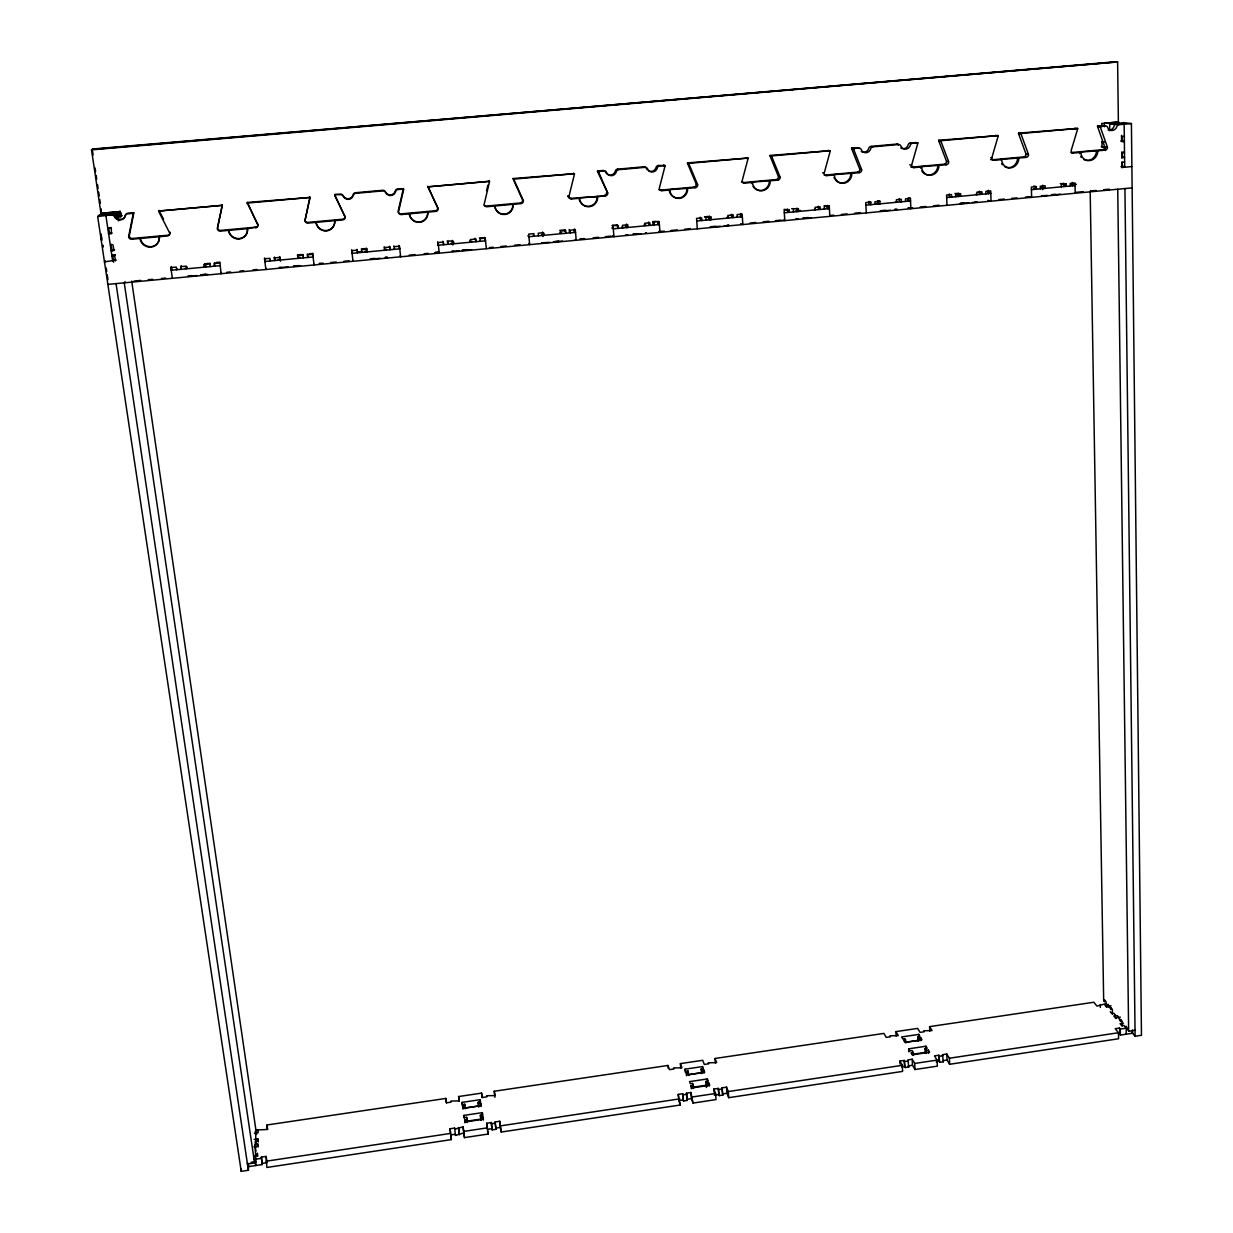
<?xml version="1.0" encoding="UTF-8"?>
<svg xmlns="http://www.w3.org/2000/svg" width="1233" height="1233" viewBox="0 0 1233 1233"><rect width="100%" height="100%" fill="white"/><g stroke="black" fill="none" stroke-linecap="round" stroke-linejoin="round"><path stroke-width="1.5" d="M293.577 266.451L298.91 265.527M297.924 258.391L299.927 257.574L297.924 257.543M301.145 254.553L297.6 254.892L297.585 255.724L302.933 255.216L302.933 254.383L303.272 257.897L303.256 257.05M1121.568 140.762L1122.246 139.252L1122.955 140.963M1132.557 1030.017L1132.603 1033.223L1120.381 1035.057L1120.288 1029.062L1119.472 1028.06L1115.233 1028.692L1118.501 1032.73L1118.578 1038.756L949.641 1064.279L949.395 1058.222L946.774 1054.03L942.428 1054.693L943.322 1061.783L939.731 1062.322L938.822 1055.232L934.475 1055.88L937.049 1060.087L937.311 1066.144L914.994 1069.52L914.716 1063.447L912.22 1059.224L907.858 1059.887L908.752 1066.992L905.145 1067.547L904.251 1060.426L899.874 1061.089L902.325 1065.312L902.602 1071.4L728.703 1097.678L728.256 1091.559L726.499 1087.167L722.029 1087.845L722.923 1095.043L719.209 1095.598L718.315 1088.4L713.845 1089.063L715.556 1093.471L716.019 1099.589L693.038 1103.073L690.942 1092.515L686.442 1093.193L687.336 1100.406L683.621 1100.977L682.728 1093.748L678.227 1094.426L680.292 1104.999L501.214 1132.048L499.704 1121.275L495.111 1121.968L495.99 1129.289L492.167 1129.86L491.289 1122.554L486.681 1123.248L488.145 1134.036L464.487 1137.612L463.084 1126.792L454.792 1129.212L454.623 1128.056L449.999 1128.765L451.355 1139.6L266.883 1167.466L266.112 1156.415L261.365 1157.14L262.244 1164.553L248.542 1166.634L248.049 1163.305M1106.602 1007.222L1106.032 1003.647L1096.923 1006.082L1093.825 1002.244L929.605 1026.627L932.086 1030.588L923.702 1030.757L924.318 1031.744L920.065 1032.375L917.614 1028.399L895.929 1031.62L898.287 1035.628L889.902 1035.782L890.488 1036.783L886.219 1037.415L883.907 1033.408L715.017 1058.484L716.681 1062.63L708.281 1062.784L708.682 1063.817L704.305 1064.464L702.687 1060.303L680.385 1063.617L681.911 1067.809L673.511 1067.948L673.881 1068.996L669.488 1069.643L668.009 1065.451L494.248 1091.251L495.049 1095.598L486.619 1095.721L486.819 1096.815L482.319 1097.493L481.579 1093.132L458.614 1096.538L459.262 1100.915L450.846 1101.054L451.001 1102.148L446.485 1102.811L445.884 1098.433L267.037 1124.974L266.914 1129.52L255.909 1130.029L256.325 1133.836M262.244 1164.553L261.365 1157.14M255.801 1147.368L255.339 1144.286L257.697 1143.931L257.605 1146.289L253.844 1146.844M254.137 1139.462L257.882 1138.907L257.789 1141.234L255.447 1141.573L255.339 1144.286M247.509 1162.811L247.448 1164.029L254.599 1162.95L254.661 1161.733L251.085 1162.272M257.805 1156.292L257.343 1153.179L257.25 1155.568L254.877 1155.922L254.753 1159.328L261.319 1158.342M255.832 1161.193L255.678 1165.555L254.445 1157.248L254.352 1159.652M116.765 218.642L115.964 213.217L99.565 214.696L97.654 216.53L241.221 1171.35L248.388 1170.271L248.604 1165.17M241.221 1171.35L241.344 1169.007M281.124 267.638L279.274 267.499L288.229 266.96M280.076 260.071L278.149 259.639L280.138 259.207M1123.093 152.368L1122.415 153.832L1121.706 152.152M274.373 257.897L274.466 257.05L274.712 260.564L274.373 257.897L279.737 257.389M270.335 260.132L270.243 260.98L269.888 258.313L264.525 258.807L265.896 269.503L266.066 268.316M265.033 260.348L264.864 261.488L313.059 256.973L312.997 255.847M264.525 258.807L264.648 257.959L265.11 261.519M139.976 238.493L159.134 236.736A9.849 9.355 37 0 1 150.919 247.109A9.849 9.355 37 0 1 139.976 238.493L131.746 239.248A2.82 2.682 36.7 0 1 128.602 236.782L133.149 214.141A2.836 2.682 38.4 0 0 133.149 213.355L133.75 212.646L127.97 213.17A2.82 2.682 38.1 0 0 125.936 214.465L125.088 216.731A5.672 5.348 38.1 0 1 116.287 217.517L114.808 215.467A2.836 2.682 37.6 0 0 112.434 214.573M133.75 212.646A2.836 2.682 38.4 0 1 133.75 213.448L129.234 235.996A2.82 2.666 36.7 0 0 132.363 238.462L167.811 235.21A2.805 2.666 37.9 0 0 170.154 232.266L169.738 232.929M257.913 224.884L247.633 203.198A2.774 2.666 43.8 0 1 247.417 202.428L309.899 197.45A2.759 2.666 48 0 1 309.884 198.236L304.967 220.661A2.743 2.666 45.5 0 0 307.973 223.111L316.018 222.372A9.587 9.309 46.8 0 0 326.514 230.925A9.587 9.309 46.8 0 0 334.76 220.661L342.774 219.936A2.728 2.651 48.9 0 0 345.132 216.993L334.914 195.353A2.743 2.651 51 0 1 334.713 194.583L340.354 194.09A2.743 2.651 51 0 1 343.067 195.646A5.471 5.317 52.1 0 0 353.131 194.752A2.728 2.651 52.8 0 1 355.443 192.733L382.631 190.283A2.713 2.651 56.4 0 1 385.328 191.855A5.441 5.302 57.7 0 0 395.331 190.945A2.713 2.651 58.6 0 1 397.642 188.926L403.592 189.034A2.728 2.666 59.3 0 1 403.576 189.805L398.459 212.122A2.713 2.651 57.1 0 0 401.403 214.557L409.356 213.833A9.448 9.263 59.9 0 0 419.605 222.341A9.448 9.263 59.9 0 0 427.866 212.138L435.788 211.413A2.697 2.651 63.6 0 0 438.147 208.5L428.437 187.57A2.713 2.651 64.3 0 1 428.236 186.815L489.486 181.313A2.697 2.636 74.9 0 1 489.439 182.083L484.153 204.293A2.682 2.636 74.9 0 0 487.035 206.728L494.895 206.003A9.371 9.186 78.8 0 0 504.944 214.48A9.371 9.186 78.8 0 0 513.205 204.324L521.05 203.615A2.682 2.62 82.2 0 0 523.409 200.702L514.038 179.864A2.697 2.636 80.4 0 1 513.853 179.109L513.098 178.554L574.424 173.668A2.682 2.605 89.1 0 1 574.378 174.439L568.922 196.556A2.666 2.605 -89.1 0 0 571.742 198.975L579.51 198.266A9.325 9.093 -86.5 0 0 589.359 206.712A9.325 9.093 -86.5 0 0 597.635 196.602L605.388 195.893A2.666 2.589 -84.8 0 0 607.746 193.011L598.714 172.25A2.682 2.605 -87.3 0 1 598.529 171.495L597.481 170.971A2.666 2.589 -87.5 0 0 597.651 171.726L607.607 192.934M228.49 230.386L247.432 228.66A9.71 9.34 40.6 0 1 239.202 238.971A9.71 9.34 40.6 0 1 228.49 230.386L220.353 231.141A2.79 2.666 39.9 0 1 217.285 228.675L222.002 206.142A2.805 2.682 42 0 0 222.017 205.356L158.641 211.059A2.82 2.682 39.4 0 0 158.872 211.829L169.676 233.022A2.805 2.666 37.8 0 1 167.334 235.996L159.134 236.736M222.294 204.693A2.79 2.666 42.1 0 1 222.294 205.479L217.578 227.935A2.774 2.666 40 0 0 220.645 230.386L255.693 227.18A2.759 2.651 41.9 0 0 258.036 224.236M247.432 228.66L255.678 227.273M304.967 220.661L309.853 197.604A2.743 2.666 48 0 0 309.868 196.818M403.222 188.433A2.713 2.651 59.3 0 1 403.206 189.204L398.105 211.444A2.697 2.636 57.1 0 0 401.033 213.879L401.357 214.48M486.573 190.73L487.898 185.197M697.508 184.719L696.291 184.21L687.629 163.635A2.666 2.558 -79.8 0 1 687.475 162.879L688.831 163.373A2.666 2.558 -79.7 0 0 689 164.128L697.693 184.78A2.651 2.558 -77.5 0 1 695.32 187.663L687.66 188.356A9.294 8.97 -78.3 0 1 679.368 198.405A9.294 8.97 -78.3 0 1 669.75 190.005L662.059 190.699A2.651 2.574 -79.7 0 1 659.301 188.295L664.957 166.285A2.682 2.589 -81.7 0 0 665.003 165.515L658.33 165.499A2.666 2.574 -81.8 0 0 656.341 166.748L655.417 168.952A5.333 5.148 -82.6 0 1 648.435 170.755M779.934 177.182L778.485 176.704L770.132 156.206A2.651 2.528 -75.6 0 1 769.978 155.466L771.627 155.928A2.666 2.528 -75.5 0 0 771.781 156.683L780.15 177.259A2.651 2.528 -73.8 0 1 777.776 180.11L770.193 180.804A9.263 8.847 -74.2 0 1 761.902 190.807A9.263 8.847 -74.2 0 1 752.484 182.422L744.886 183.116A2.651 2.528 -75 0 1 742.174 180.727L747.999 158.826A2.682 2.558 -76.7 0 0 748.061 158.055L687.475 162.879M861.482 169.738L859.786 169.291L851.756 148.869A2.651 2.497 -72.9 0 1 851.602 148.13L853.529 148.577A2.651 2.497 -72.8 0 0 853.668 149.316L861.728 169.8A2.636 2.481 -71.3 0 1 859.355 172.635L851.849 173.329A9.248 8.723 -71.6 0 1 843.542 183.285A9.248 8.723 -71.6 0 1 834.325 174.932L826.804 175.625A2.651 2.497 -72.2 0 1 824.168 173.237L830.148 151.428A2.666 2.512 -73.6 0 0 830.21 150.673L769.978 155.466M948.454 161.785L946.512 161.369L938.806 141.04A2.636 2.451 -70.9 0 1 938.667 140.3L940.887 140.716A2.651 2.451 -70.8 0 0 941.01 141.456L948.732 161.847A2.636 2.451 -69.6 0 1 946.358 164.683L938.945 165.361A9.232 8.585 -69.7 0 1 930.638 175.256A9.232 8.585 -69.7 0 1 921.621 166.948L914.192 167.626A2.636 2.466 -70.2 0 1 911.603 165.237L917.753 143.552A2.666 2.481 -71.4 0 0 917.83 142.781L910.478 142.843A2.636 2.466 -71.3 0 0 908.521 144.076L907.565 146.234A5.286 4.932 -71.7 0 1 903.666 148.7M255.539 227.92A2.774 2.666 41.8 0 0 257.897 224.976L247.586 203.368M247.448 203.861A2.79 2.682 43.7 0 1 247.232 203.091L247.417 202.428M1028.214 154.495L1026.041 154.11L1018.628 133.858A2.636 2.42 -69.5 0 1 1018.52 133.133L1020.986 133.518A2.636 2.42 -69.4 0 0 1021.109 134.243L1028.538 154.557A2.636 2.42 -68.4 0 1 1026.149 157.377L1018.812 158.04A9.217 8.477 -68.4 0 1 1010.49 167.904A9.217 8.477 -68.4 0 1 1001.674 159.612L994.322 160.29A2.636 2.435 -68.8 0 1 991.794 157.916L998.098 136.324A2.651 2.451 -69.8 0 0 998.175 135.568L938.667 140.3M1073.28 152.969L1070.968 152.584L1102.364 149.717A2.62 2.374 -67.5 0 0 1104.737 146.912L1097.632 126.752A2.636 2.389 -68.4 0 1 1097.509 126.028L1100.237 126.383A2.636 2.389 -68.3 0 0 1100.36 127.122L1107.481 147.344A2.62 2.374 -67.4 0 1 1105.107 150.149L1097.848 150.811A9.186 8.354 -67.5 0 1 1089.525 160.614A9.186 8.354 -67.5 0 1 1080.894 152.368L1073.604 153.031A2.636 2.389 -67.8 0 1 1071.123 150.673L1077.596 129.172A2.651 2.404 -68.7 0 0 1077.673 128.417L1018.52 133.133M221.431 272.524L221.061 273.726L219.906 262.151L216.314 262.49M200.532 275.221L206.096 274.265L200.702 274.774M210.072 266.621L210.026 263.076M102.848 247.448L102.801 245.29L102.94 246.43M205.002 266.251C209.995 265.48 201.75 268.794 204.293 264.448L208.223 263.245M180.789 266.652L181.22 265.773L181.174 269.333L180.789 266.652L186.229 266.143C189.974 269.734 182.191 268.27 186.63 267.977M177.09 268.871L176.643 269.75L176.273 267.068L170.832 267.576L172.358 278.319M795.778 218.857L798.105 218.919M171.834 269.071L171.217 270.258L219.983 265.696M170.832 267.576L171.295 266.698L171.803 270.258M125.088 281.602L124.256 282.85L254.599 1162.95M105.406 260.749L104.466 261.92L116.102 260.04L112.465 260.363M113.606 259.993L112.696 261.149L105.93 215.79L107.764 213.956M114.638 255.478L115.301 254.645L111.895 255.74L114.638 255.478L115.44 260.903M108.997 233.623L111.402 233.746L111.278 227.55L107.841 228.552L110.585 228.305M122.098 215.559L119.401 215.806L118.106 217.193L121.466 216.253L120.926 212.677M106.639 215.097L114.885 214.357L115.964 213.217M97.654 216.53L112.265 214.742M625.655 234.917L627.89 234.964M118.568 220.846L117.243 211.891L100.952 213.355L91.535 149.871L93.03 148.946L1117.622 61.927L1118.377 121.99L1101.701 123.485L1101.747 126.891M207.992 274.343L205.926 274.712M300.59 265.696L298.91 265.958M562.433 241.067L553.478 241.976M645.583 233.284L646.539 233.037L645.398 232.914M265.958 1161.239L450.631 1133.404L449.999 1128.765M463.778 1131.416L487.467 1127.841M500.536 1125.868L679.784 1098.85M692.545 1096.938L715.556 1093.471M728.256 1091.559L902.325 1065.312M914.716 1063.447L937.049 1060.087M949.395 1058.222L1118.501 1032.73M1126.238 1034.179L1126.13 1026.18L1128.642 1031.204L1135.023 1030.233M262.275 1163.351L267.022 1162.642L266.112 1156.415M451.355 1139.6L450.723 1134.93L455.347 1134.237L455.501 1135.393L463.793 1132.957L463.084 1126.792M491.289 1122.554L491.967 1128.704L487.374 1129.397L486.681 1123.248M495.99 1129.289L495.789 1128.133L500.382 1127.44L499.704 1121.275M683.621 1100.977L683.221 1099.867L678.736 1100.545L680.292 1104.999M686.442 1093.193L686.935 1099.297L691.42 1098.634L693.038 1103.073M714.308 1095.181L718.777 1094.503L719.209 1095.598M722.029 1087.845L722.492 1093.948L726.946 1093.27L728.703 1097.678M901.616 1066.93L904.529 1066.483L905.145 1067.547M914.994 1069.52L912.497 1065.281L908.151 1065.944L908.752 1066.992M936.186 1061.705L939.084 1061.274L939.731 1062.322M949.641 1064.279L947.021 1060.072L942.675 1060.734L943.322 1061.783M1131.848 1032.314L1135.1 1036.259L1141.465 1035.288L1131.416 123.577L1124.064 122.683L1109.669 123.978L1109.762 130.821M254.399 1133.281L258.113 1132.726L258.206 1130.445L255.878 1130.784M462.39 1105.4L462.051 1102.379L480.115 1099.682L480.485 1101.886L478.219 1102.225L478.743 1106.772L478.219 1102.225M685.24 1072.186L684.993 1069.196L702.548 1066.576L703.596 1071.677M918.015 1041.191L917.814 1036.722L919.941 1036.414L918.724 1034.395L901.647 1036.938L902.849 1038.957L904.991 1038.633L905.931 1042.979M1111.041 1005.774L1106.047 1006.513L1104.475 1004.602L1106.556 1004.294M462.945 1109.114L462.606 1106.078L464.872 1105.739L464.641 1104.244L462.375 1104.583L462.051 1102.379M688.738 1075.407L687.968 1070.968L685.764 1071.307L684.993 1069.196M701.515 1073.511L701.161 1069.011L703.365 1068.687M478.466 1103.72L480.731 1103.381L481.101 1105.585L462.93 1108.297L462.606 1106.078M686.534 1075.731L686.288 1072.725L688.492 1072.402M701.161 1069.011L701.716 1070.429L703.904 1070.105L704.721 1072.217L687.074 1074.852L686.288 1072.725M905.793 1040.005L903.65 1040.328L904.852 1042.347L922.007 1039.789L920.774 1037.77L918.631 1038.094L917.814 1036.722M464.548 1108.159L478.99 1106.001M688.985 1074.667L703.026 1072.571M905.716 1042.317L917.09 1040.621M1115.88 1018.566L1115.834 1015.591L1113.738 1015.915L1115.341 1017.872L1120.381 1017.117M464.348 1118.439L463.993 1115.387L482.288 1112.644L482.658 1114.909L480.377 1115.249L480.885 1119.841M706.401 1087.506L705.923 1081.449L708.158 1081.11L707.326 1078.952L689.555 1081.618L690.357 1083.776L692.576 1083.453L693.562 1088.477M908.829 1051.811L908.69 1048.821L925.952 1046.231L927.201 1048.281L925.043 1048.605L925.243 1053.121M467.292 1122.446L466.629 1117.298L464.332 1117.653L463.993 1115.387M464.995 1122.801L464.656 1119.734L466.953 1119.379M481.055 1120.381L480.716 1117.314L483.012 1116.975L483.382 1119.24L464.995 1122.015L464.656 1119.734M691.328 1088.801L691.081 1085.764L693.316 1085.425M705.923 1081.449L706.694 1083.422L708.913 1083.098L709.746 1085.256L691.883 1087.938L691.081 1085.764M913.345 1055.463L913.206 1052.458L911.033 1052.782L912.266 1054.862L929.62 1052.258L928.357 1050.177L926.199 1050.501L925.043 1048.605M466.536 1121.229L481.147 1119.04M691.821 1087.414L707.788 1085.009M912.42 1054.307L926.214 1052.227M1123.463 1023.143L1120.073 1023.652L1121.706 1025.656L1123.833 1025.332L1126.161 1028.168L1120.288 1029.062M491.489 1123.695L495.312 1123.124M683.113 1094.858L686.843 1094.287M718.747 1089.494L722.461 1088.939M904.852 1061.49L908.474 1060.935M939.469 1056.28L943.075 1055.725M895.821 201.95L896.9 201.719L895.929 201.596M976.027 202.166C979.973 201.827 972.683 201.503 976.027 202.166L972.405 202.505M1060.534 194.197L1051.256 195.076M366.91 251.085L364.983 251.47L367.141 251.902M452.727 243.04C447.795 243.271 456.595 244.843 453.004 241.175L447.225 240.897L448.026 244.319L447.749 241.668M542.782 234.609C538.004 234.856 546.99 236.335 543.399 232.729L538.204 233.207L538.451 235.842M626.688 226.749L625.039 227.072L627.844 227.473L627.628 224.853L626.487 224.129L626.765 227.627M709.699 218.981L708.158 219.243L711.133 219.659L710.948 217.054L709.53 216.376L704.459 216.838L710.948 217.054M878.004 203.214L876.601 203.476L880.008 203.846L879.884 201.241L877.896 200.625L878.05 204.077M958.334 195.693L956.993 195.97L960.599 196.278L960.507 193.704L954.989 193.427M1042.656 187.786L1041.376 188.032L1045.199 188.356L1045.137 185.782L1040.282 186.245L1040.344 188.819M471.576 249.683L462.514 250.546M727.778 225.547C731.631 225.346 725.944 224.653 727.778 225.547L724.033 225.901M309.144 253.813L312.689 253.474L314.03 264.972L313.983 264.093M361.315 248.927L366.602 248.434L366.848 249.236L361.531 249.744L361.839 252.395L361.623 251.578L357.216 251.994L357.416 252.811L356.907 249.343L357.108 250.145L351.806 250.653L351.621 249.837L353.039 261.288L352.854 260.44M479.421 237.892L485.278 238.169L486.326 248.727M559.751 230.371L564.899 229.893L566.07 233.253L564.899 229.893M617.101 225.007L611.984 225.485L618.226 225.731L618.427 228.352L617.101 225.007L618.226 225.731M653.043 224.283L652.843 221.678L656.249 221.354M784.157 209.394L789.197 209.733L789.336 212.338L787.656 211.675L787.502 209.086M824.122 205.664L829.27 205.988L829.794 216.361M1060.334 183.578L1066.144 183.825L1066.191 186.383L1063.601 185.829L1063.54 183.27M204.293 264.448L209.702 263.939M219.613 263.014L214.218 263.523L214.573 266.205L214.511 262.66M307.387 254.799L312.735 254.306L312.689 253.474M384.496 247.586L389.798 247.093L390.09 249.76L389.474 246.292L389.798 247.093M393.866 245.891L394.206 246.677L399.477 246.184L400.648 256.803L400.17 255.693M443.371 242.084L442.863 241.298L443.649 244.735L443.371 242.084L438.116 242.577L439.225 253.166L438.578 252.071L435.095 252.411M475.691 239.063L475.075 238.293L475.953 241.699L475.691 239.063L470.467 239.541C467.677 243.702 474.782 240.851 470.482 241.391M485.278 238.169L480.053 238.647L480.315 241.298L479.683 240.527M565.839 230.633L560.661 231.11C557.902 235.256 564.637 232.421 560.337 232.975M575.241 239.495L576.212 240.265L575.302 229.739L570.139 230.217L570.37 232.852M627.628 224.853L622.495 225.331L622.711 227.951L621.586 227.226M652.843 221.678L659.193 221.894L659.979 232.359L658.73 231.634L664.294 231.11M732.911 215.004L731.4 214.326L731.57 216.931L733.08 217.609L732.911 215.004L727.84 215.467L728.009 218.087C727.116 217.624 730.321 217.162 726.884 217.362M789.197 209.733L784.173 210.196L784.774 220.599L783.094 219.921M791.678 208.685L798.398 208.87L798.537 211.475L795.47 211.182L800.51 210.473M829.27 205.988L824.26 206.45L824.399 209.055M870.775 202.104L868.818 201.472L868.941 204.062L870.899 204.693L870.775 202.104L865.813 202.566L866.29 212.924M879.884 201.241L874.921 201.719L875.045 204.308M908.058 207.868L910.848 208.731L910.432 198.39L905.484 198.852L905.592 201.441M960.507 193.704L955.59 194.167L955.683 196.741M1036.475 188.372L1033.793 188.618L1036.29 189.188L1036.229 186.615L1031.374 187.077L1031.62 197.342L1028.307 196.556M1066.144 183.825L1061.305 184.272L1061.351 186.846M1076.378 184.364L1071.554 184.811L1075.053 185.551L1031.42 189.651M979.434 191.13L979.511 193.704L982.223 193.458M696.737 221.015L742.343 216.731L740.293 215.837M784.311 212.8L829.393 208.577L826.958 207.714M865.936 205.156L910.524 200.979L907.75 200.162M946.667 197.588L990.793 193.458L987.664 192.672M134.12 281.032L140.67 280.415M148.237 279.706L152.615 279.29M161.461 278.458L165.546 278.072M188.125 275.961L191.716 275.606M226.718 272.323L230.648 271.954M239.926 271.075L243.687 270.721M252.981 269.842L256.896 269.472M293.593 266.02L297.138 265.681M323.246 263.23L319.27 263.307M330.598 262.537L336.255 261.997M343.791 261.288L349.155 260.795M371.333 258.699L374.847 258.375M409.279 255.123L414.935 254.599M424.09 253.736L427.913 253.366M435.079 252.688L438.748 252.349M462.236 250.129L467.446 249.652M489.424 247.571L493.185 247.216M500.69 246.523L506.331 245.983M514.577 245.213L520.049 244.689M554.942 241.406L558.765 241.052M584.642 238.616L580.049 238.755M593.135 237.815L598.606 237.291M605.326 236.659L610.952 236.135M632.976 234.054L636.752 233.7M671.014 230.479L677.318 229.877M684.762 229.184L690.326 228.66M710.223 226.78L715.834 226.256M750.065 223.034L755.675 222.495M763.15 221.801L768.745 221.262M775.495 220.63L781.198 220.106M802.791 218.056L808.339 217.547M829.886 215.513L833.724 215.159M841.384 214.434L847.117 213.895M854.777 213.17L860.526 212.631M880.192 210.781L885.664 210.257M908.752 208.084L912.543 207.73M920.126 207.021L925.798 206.481M933.381 205.772L939.068 205.233M960.415 203.214L964.036 202.875M998.961 199.592L1004.386 199.083M1011.63 198.39L1017.055 197.881M1025.455 197.095L1029.139 196.741M1051.78 194.614L1055.356 194.275M1076.363 192.302L1083.021 191.67M1090.542 190.961L1096.183 190.437M1103.705 189.728L1109.33 189.188M187.925 276.408L196.926 275.56M369.7 259.284L380.257 258.298M453.821 251.362L451.725 251.347L459.03 250.869M543.923 242.87L541.765 242.824L549.656 242.331M633.562 234.424L641.129 233.715M710.932 227.134L720.303 226.256M803.654 218.395L811.067 217.702M881.179 211.105L890.334 210.242M959.721 203.707L968.784 202.844M1047.68 195.415L1041.561 195.739L1044.104 195.754M107.841 284.391L1132.141 187.878M1105.754 146.927L1102.055 147.266L1101.978 142.18L1104.352 141.965L1101.67 141.564M304.952 219.952A2.743 2.651 45.6 0 0 307.957 222.387L342.62 219.227A2.728 2.651 49 0 0 344.963 216.299M401.033 213.879L435.311 210.735A2.682 2.636 63.5 0 0 437.653 207.838L427.974 186.984A2.713 2.651 64.3 0 1 427.774 186.229M484.076 205.063A2.682 2.62 74.8 0 0 486.372 206.065L520.264 202.967A2.666 2.62 82 0 0 522.622 200.07L513.282 179.309A2.682 2.62 80.2 0 1 513.098 178.554M567.966 195.939A2.666 2.589 -89.3 0 0 570.787 198.343L605.388 195.893M658.931 189.512A2.651 2.558 -79.8 0 0 660.796 190.113L693.932 187.077A2.651 2.543 -77.7 0 0 696.291 184.21M741.495 181.96A2.636 2.528 -75.2 0 0 743.329 182.561L776.112 179.556A2.636 2.512 -73.9 0 0 778.485 176.704M824.06 174.994A2.636 2.497 -72.3 0 0 824.985 175.086L857.413 172.127A2.636 2.481 -71.4 0 0 859.786 169.291M910.709 166.825A2.636 2.451 -70.2 0 0 912.081 167.118L944.139 164.189A2.636 2.435 -69.6 0 0 946.512 161.369M316.018 222.372L334.76 220.661M409.356 213.833L427.866 212.138M494.895 206.003L513.205 204.324M597.111 196.294A9.309 9.078 -86.6 0 1 588.85 206.373A9.309 9.078 -86.6 0 1 579.017 197.943L597.635 196.602M686.981 188.063A9.278 8.955 -78.4 0 1 678.705 198.097A9.278 8.955 -78.4 0 1 669.103 189.697L687.66 188.356M751.914 183.64A9.248 8.831 -74.2 0 1 751.698 182.145L770.193 180.804M851.849 173.329L833.4 174.67L834.325 174.932M920.727 168.181A9.217 8.569 -69.7 0 1 920.558 166.686L938.945 165.361M1018.812 158.04L1000.472 159.381L1001.674 159.612M1079.692 153.616A9.17 8.338 -67.5 0 1 1079.553 152.137L1097.848 150.811M1124.511 152.245L1122.092 152.46L1122.153 157.608L1124.573 157.392L1121.768 156.93M114.577 249.683L111.155 250.761L113.898 250.515L113.082 245.09C108.581 242.146 111.941 249.451 111.078 244.905M1124.619 162.093L1122.215 162.324L1122.277 167.457L1131.894 166.563M1124.542 166.239L1120.951 166.578L1124.681 167.226L1124.172 124.24L1116.867 123.331M1118.67 122.021L1104.367 123.3L1104.414 126.706M597.481 170.971L602.937 170.478A2.666 2.589 -86.9 0 1 605.095 171.372L606.343 173.375A5.333 5.179 -86.4 0 0 614.62 172.62L615.544 170.431A2.666 2.589 -85.4 0 1 617.517 169.168L643.811 166.809A2.666 2.574 -82.9 0 1 645.953 167.688L647.202 169.692M851.602 148.13L856.873 147.652A2.651 2.481 -72.6 0 1 858.939 148.53M1097.509 126.028L1102.61 125.566A2.636 2.389 -68.2 0 1 1104.568 126.444M1121.383 123.886L1109.669 123.978M133.149 213.355L127.338 213.864A2.836 2.682 38.1 0 0 125.288 215.174L124.456 217.44A5.687 5.379 38 0 1 115.609 218.241L114.13 216.176A2.851 2.682 37.6 0 0 111.756 215.266M158.641 211.059L222.017 205.356M247.232 203.091L309.899 197.45M334.713 194.583L340.493 194.706A2.743 2.666 51 0 1 343.236 196.278A5.487 5.333 52.1 0 0 353.332 195.369A2.743 2.666 52.7 0 1 355.643 193.334L382.924 190.884A2.728 2.666 56.4 0 1 385.636 192.456A5.456 5.317 57.7 0 0 395.67 191.562A2.728 2.651 58.6 0 1 397.982 189.528L403.592 189.034M428.236 186.815L489.486 181.313M513.853 179.109L574.424 173.668M598.529 171.495L604 171.002A2.682 2.605 -86.7 0 1 606.174 171.896L607.437 173.915A5.364 5.194 -86.2 0 0 615.729 173.159L616.654 170.955A2.682 2.589 -85.2 0 1 618.642 169.692L645.029 167.318A2.666 2.589 -82.8 0 1 647.171 168.212L648.419 170.216A5.348 5.163 -82.4 0 0 656.68 169.476L657.605 167.272A2.666 2.574 -81.6 0 1 659.593 166.008L665.003 165.515M688.831 163.373L748.061 158.055M771.627 155.928L830.21 150.673M853.529 148.577L858.815 148.099A2.651 2.497 -72.6 0 1 860.881 148.977L862.037 150.965A5.317 4.978 -72.5 0 0 870.066 150.241L871.022 148.068A2.651 2.481 -72.2 0 1 872.979 146.819L898.503 144.523A2.651 2.481 -71.6 0 1 900.537 145.402L901.677 147.39A5.302 4.947 -71.6 0 0 909.661 146.665L910.632 144.492A2.651 2.466 -71.3 0 1 912.59 143.259L917.83 142.781M940.887 140.716L998.175 135.568M1020.986 133.518L1077.673 128.417M1100.237 126.383L1105.354 125.92A2.636 2.389 -68.2 0 1 1107.326 126.799L1108.375 128.756A5.271 4.778 -68.2 0 0 1116.142 128.062L1117.144 125.92A2.636 2.389 -68 0 1 1119.071 124.687L1131.416 123.577M118.753 216.499L121.466 216.253M1124.311 136.324L1121.907 136.539L1121.968 141.718L1124.373 141.487L1122.97 141.286M108.427 233.314L112.08 232.991M1120.782 141.163L1123.987 140.87M92.29 149.409L1114.863 61.789M91.535 149.871L1117.622 61.927M384.496 249.436L386.561 249.451L384.804 250.253M644.427 225.1L645.938 225.192L644.304 225.516L644.705 223.25L649.822 222.772L650.022 225.392L648.805 224.683L648.604 222.063M814.551 209.194C817.664 209.117 813.071 209.595 815.229 209.903L815.09 207.314L820.099 206.836L820.238 209.44L818.45 208.793L818.311 206.204M976.089 194.09L976.937 194.752L976.86 192.178L981.761 191.716L981.838 194.29L979.511 193.704M1118.362 124.61L1116.281 124.348A2.62 2.374 -68.1 0 0 1114.355 125.55L1113.368 127.693A5.256 4.762 -68.3 0 1 1108.097 130.02M1103.304 125.658L1105.354 125.92M1098.31 126.845L1100.36 127.122M1075.592 128.895L1074.929 128.802A2.636 2.404 -68.7 0 0 1075.022 128.047M1019.244 133.965L1021.109 134.243M1101.3 146.557L1107.142 147.297M1102.703 149.763L1105.107 150.149M997.497 136.216L995.694 135.923A2.651 2.435 -69.9 0 0 995.786 135.168M1079.553 152.137L1080.894 152.368M939.361 141.148L941.01 141.456M1023.976 156.961L1026.149 157.377M990.608 157.685L991.794 157.916M917.229 143.444L915.626 143.12A2.651 2.466 -71.4 0 0 915.703 142.365M910.478 142.843L912.05 143.151M994.029 160.228L991.949 159.812L1023.667 156.915A2.62 2.404 -68.4 0 0 1026.041 154.11M896.946 144.215L898.503 144.523M1107.434 189.635L1109.238 190.005M871.484 146.496L872.979 146.819M944.416 164.251L946.358 164.683M1033.732 186.06L1036.229 186.615M857.367 147.76L858.815 148.099M852.234 148.977L853.668 149.316M920.558 166.686L921.621 166.948M909.754 164.806L911.603 165.237M912.081 167.118L913.93 167.565M828.761 151.089L828.299 150.981A2.666 2.512 -73.7 0 0 828.376 150.226M987.895 200.347L991.039 201.164L990.731 190.884L985.83 191.331L985.907 193.905M857.659 172.188L859.355 172.635M770.548 156.329L771.781 156.683M822.581 172.774L824.168 173.237M910.432 198.39L908.336 197.789L908.474 201.226M824.985 175.086L826.588 175.548M895.497 201.981L896.514 202.289L896.406 199.7L901.354 199.237L901.462 201.827L899.412 201.21L899.289 198.636M747.599 158.703L746.427 158.348A2.666 2.543 -76.8 0 0 746.489 157.577M776.328 179.633L777.776 180.11M751.698 182.145L752.484 182.422M743.329 182.561L744.686 183.054M687.968 163.758L689 164.128M798.398 208.87L796.672 208.223L796.872 211.675M664.633 166.162L663.678 165.792A2.666 2.574 -81.8 0 0 663.724 165.022M658.33 165.499L659.27 165.885M694.102 187.154L695.32 187.663M643.811 166.809L644.72 167.195M740.786 223.62L742.836 224.56L742.174 214.126L737.118 214.604L737.288 217.208M617.517 169.168L618.365 169.568M660.796 190.113L661.905 190.622M603.199 170.616L604 171.002M597.913 171.849L598.714 172.25M574.146 174.3L573.422 173.899A2.666 2.605 88.9 0 0 573.453 173.129M659.193 221.894L657.944 221.2L658.206 224.668M657.713 223.574L659.393 224.514L613.294 228.829L611.83 227.874M568.089 196.016L568.922 196.556M570.787 198.343L571.619 198.898M612.477 235.703L613.942 236.705L613.078 226.209M575.302 229.739L574.347 229.014L574.64 232.513M574.239 231.388L575.534 232.374L528.942 236.736L527.863 235.734M489.27 181.945L488.777 181.513A2.697 2.636 74.8 0 0 488.807 180.742M533.303 235.503L534.136 236.258L533.889 233.623L528.695 234.1L529.666 244.643L528.587 243.595M484.661 239.772L485.54 240.805L438.393 245.228L437.746 244.165M1117.422 1015.576L1120.566 1021.356L1120.535 1019.352L1122.169 1021.34L1122.23 1026.133M1115.834 1015.591L1113.969 1013.326L1111.889 1013.649L1110.286 1011.692M1120.381 1035.057L1119.472 1028.06M913.206 1052.458L912.081 1050.547L909.908 1050.87L908.69 1048.821M160.213 212.754L163.527 219.258M334.837 195.215A2.743 2.666 50.9 0 0 335.037 195.97L345.132 216.993M399.307 247.771L399.769 248.85L352.114 253.32L351.867 252.21M394.159 248.527L394.498 249.343L394.206 246.677M722.492 1093.948L722.923 1095.043M686.935 1099.297L687.336 1100.406M500.382 1127.44L501.214 1132.048M491.967 1128.704L492.167 1129.86M487.621 1130.954L488.145 1134.036M480.377 1115.249L480.716 1117.314M109.29 232.898L108.874 231.388L108.951 233.284M92.567 151.258L93.122 154.973M95.064 167.981L95.619 171.711M96.174 175.425L96.729 179.139M97.577 184.719L98.131 188.433M98.686 192.148L99.241 195.862M99.796 199.576L100.351 203.291M101.183 208.87L101.029 213.278L120.033 211.567L120.819 216.946M101.106 233.977L101.815 238.632M106.238 268.1L106.732 271.43M107.24 274.759L107.98 279.721M100.952 235.688L101.707 240.697M100.752 234.362L101.599 240.034M114.885 214.357L115.44 218.118M108.596 228.29L109.444 233.946M111.14 245.259L111.972 250.916M112.542 254.692L113.667 262.228M116.056 283.621L248.388 1170.271M463.793 1132.957L464.487 1137.612M131.7 281.062L256.572 1134.499M257.882 1138.907L258.329 1141.974M257.697 1143.931L258.144 1147.014M120.017 211.043L120.803 216.345M255.971 1134.298L255.493 1131.046L255.971 1142.112M118.877 212.246L119.401 215.806M255.447 1141.573L255.909 1144.656M255.925 1151.16L254.954 1144.578L255.894 1159.744M254.877 1155.922L255.801 1162.133M267.037 1124.974L267.7 1129.536M204.632 263.585L205.125 267.145M279.799 256.556L280.4 261.211M307.371 253.967L307.726 257.466L307.695 256.634M297.6 254.892L298.032 258.437M445.884 1098.433L446.423 1102.949M458.63 1128.642L459.339 1134.822M458.46 1127.486L459.185 1133.651M454.623 1128.056L455.501 1135.393M466.629 1117.298L467.153 1121.907M366.602 248.434L367.018 251.964M464.641 1104.244L465.165 1108.791M458.614 1096.538L459.138 1101.054M481.579 1093.132L482.072 1097.647M483.012 1116.975L483.351 1120.042M482.288 1112.644L482.627 1115.711M480.731 1103.381L481.07 1106.417M384.203 246.785L384.604 250.314M480.115 1099.682L480.454 1102.718M494.248 1091.251L494.911 1097.262M399.138 245.398L399.523 248.912M495.111 1121.968L495.789 1128.133M437.638 241.791L438.008 245.305M452.465 240.404L452.927 245.028M484.631 237.399L484.97 240.913M542.551 231.989L542.952 236.582M569.199 229.492L569.43 232.112M668.009 1065.451L668.255 1068.441M680.385 1063.617L680.755 1068.102M682.728 1093.748L683.221 1099.867M678.227 1094.426L678.474 1097.478M692.576 1083.453L692.946 1087.999M690.942 1092.515L691.42 1098.634M687.968 1070.968L688.214 1073.974M708.913 1083.098L709.145 1086.134M707.326 1078.952L707.557 1081.988M706.694 1083.422L706.925 1086.458M703.904 1070.105L704.151 1073.111M702.548 1066.576L702.779 1069.581M701.716 1070.429L701.947 1073.434M654.091 222.372L654.276 224.992M718.315 1088.4L718.777 1094.503M715.017 1058.484L715.356 1062.954M713.845 1089.063L714.077 1092.13M726.499 1087.167L726.946 1093.27M700.252 217.239L700.421 219.844L701.824 220.537L701.639 217.917L696.568 218.395L697.292 228.845M709.53 216.376L709.761 219.844M705.877 217.532L706.047 220.137M740.648 213.463L740.863 216.931M793.374 209.333L793.528 211.937M827.435 205.341L827.62 208.793M904.251 1060.426L904.529 1066.483M899.874 1061.089L900.028 1064.11M895.929 1031.62L896.144 1036.059M912.22 1059.224L912.497 1065.281M926.199 1050.501L926.322 1053.506M925.952 1046.231L926.075 1049.237M920.774 1037.77L920.912 1040.744M918.724 1034.395L918.847 1037.369M918.631 1038.094L918.77 1041.068M929.605 1026.627L929.79 1031.065M928.357 1050.177L928.495 1053.182M946.774 1054.03L947.021 1060.072M938.822 1055.232L939.084 1061.274M949.271 193.951L949.364 196.525L951.599 197.126L951.506 194.552L946.59 195.014L946.959 205.325M958.257 193.119L958.365 196.54M988.373 190.298L988.481 193.72M1042.609 185.227L1042.702 189.712M1075.207 193.242L1075.022 182.993L1070.182 183.44L1070.229 186.013M1072.386 182.453L1072.448 185.844M1100.298 1004.494L1100.345 1007.438M1112.413 1014.143L1112.351 1009.411L1110.748 1007.469L1110.779 1009.442L1108.097 1004.248L1108.143 1007.392M1106.078 1006.59L1106.001 1001.689L1104.429 999.778L1104.46 1001.735L1103.674 1000.78L1090.188 191.254M1105.338 147.189L1105.385 150.565M1124.928 188.541L1135.1 1036.259M1121.521 135.306L1121.598 141.024M1121.737 152.445L1121.799 158.148M1121.845 161.955L1121.922 167.673M1117.73 189.219L1128.642 1031.204M769.377 180.527A9.248 8.831 -74.2 0 1 753.039 186.414M850.893 173.067A9.232 8.708 -71.6 0 1 835.542 180.11M834.679 178.924A9.232 8.708 -71.6 0 1 834.032 177.598M861.266 151.567A5.286 4.963 -72.6 0 0 868.094 149.794L869.049 147.621A2.651 2.481 -72.3 0 1 870.991 146.388L896.422 144.107A2.636 2.466 -71.7 0 1 898.472 144.97M902.186 148.607A5.286 4.932 -71.7 0 1 900.768 148.006M937.851 165.114A9.217 8.569 -69.7 0 1 921.775 170.925M991.039 159.72A2.62 2.42 -68.9 0 1 990.592 159.519M1017.595 157.809A9.201 8.461 -68.5 0 1 1004.571 166.609M1002.444 164.775A9.201 8.461 -68.5 0 1 1001.628 163.604M1096.491 150.596A9.17 8.338 -67.5 0 1 1092.191 158.918A9.17 8.338 -67.5 0 1 1083.53 159.334M1081.449 157.516A9.17 8.338 -67.5 0 1 1080.647 156.344M159.381 211.136A2.82 2.682 39.5 0 1 159.165 210.365M606.667 192.394A2.651 2.589 -85 0 1 604.309 195.276M159.381 236.351A9.833 9.34 37 0 1 151.181 246.692A9.833 9.34 37 0 1 140.269 238.108M247.525 228.29A9.694 9.325 40.6 0 1 239.31 238.586A9.694 9.325 40.6 0 1 228.614 230.016M334.698 220.306A9.571 9.294 46.8 0 1 326.468 230.556A9.571 9.294 46.8 0 1 315.987 222.017M427.635 211.799A9.432 9.248 59.9 0 1 419.39 221.986A9.432 9.248 59.9 0 1 409.156 213.494M512.836 204A9.355 9.17 78.7 0 1 504.574 214.141A9.355 9.17 78.7 0 1 494.556 205.68M897.223 209.425L894.804 209.394L897.223 209.456M387.439 257.404L385.39 257.373L387.439 257.404"/></g></svg>
